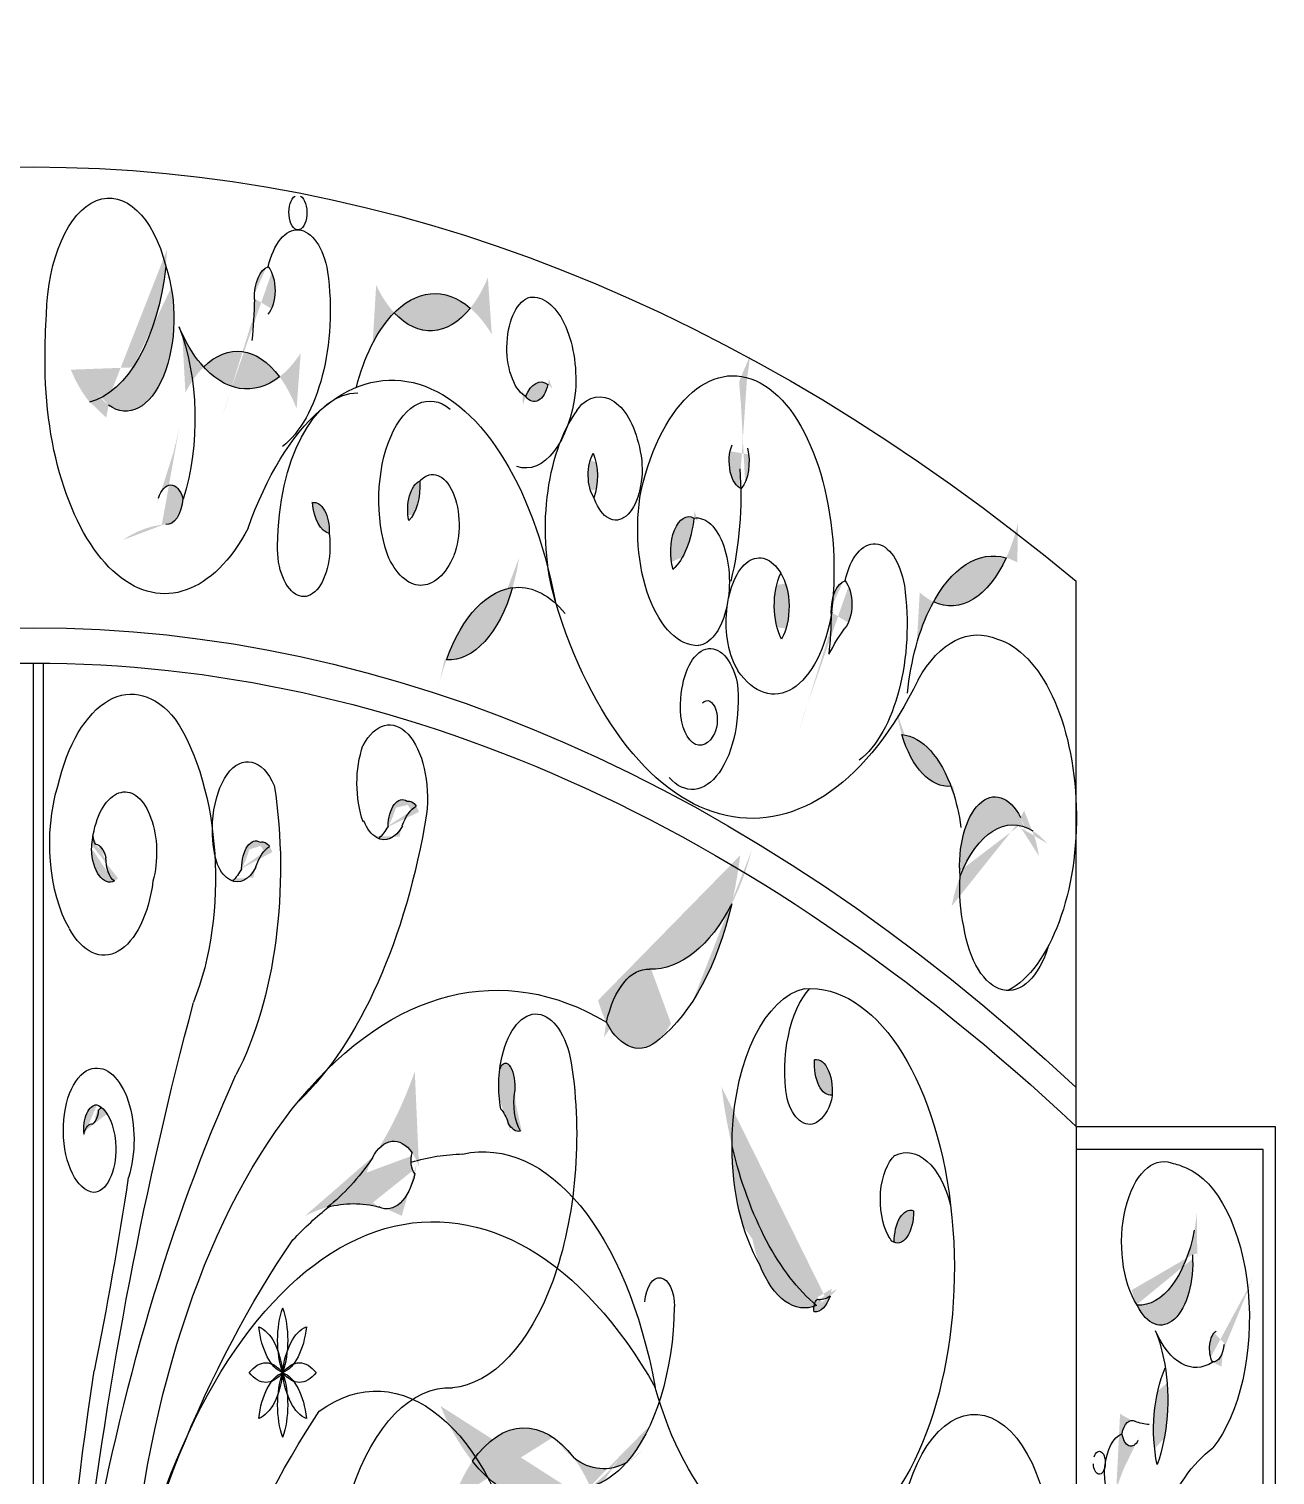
# Model space of a CAD drawing. Header units: millimetres. Extents: x 2621 to 26934, y 11979 to 27988.
# Drawn here: x 25695 to 26738, y 14042 to 15252 of the extents above; entities that cross this region are included whole.
import ezdxf

# ---------------------------------------------------------------- set-up
doc = ezdxf.new("R2010")
doc.units = ezdxf.units.MM

# ---------------------------------------------------------------- blocks, each defined once
blk = doc.blocks.new('A$C0F9C46A4')
h = blk.add_hatch(color=256)
edge = h.paths.add_edge_path()
edge.add_ellipse((1121.9, 3068.4), major_axis=(0, 127.1), ratio=0.517647, start_angle=147.3415, end_angle=160.8056)
edge.add_line((1100.3, 2948.4), (1104.8, 2970.7))
edge.add_ellipse((1077, 3104.6), major_axis=(0, 144.3), ratio=0.517647, start_angle=187.215, end_angle=201.8362, ccw=False)
edge = h.paths.add_edge_path()
edge.add_line((1104.8, 2970.7), (1102.4, 2958.9))
edge.add_ellipse((1116.7, 3031.6), major_axis=(0, 77.8), ratio=0.517647, start_angle=159.1624, end_angle=303.997)
edge.add_ellipse((1077, 3104.6), major_axis=(0, 144.3), ratio=0.517647, start_angle=201.8362, end_angle=258.2188, ccw=False)
h = blk.add_hatch(color=256)
edge = h.paths.add_edge_path()
edge.add_ellipse((1104.4, 3057.2), major_axis=(0, 231.9), ratio=0.517647, start_angle=259.0128, end_angle=267.5557)
edge.add_ellipse((1237.7, 3049), major_axis=(0, 25.8), ratio=0.517647, start_angle=7.8663, end_angle=93.7366, ccw=False)
edge.add_ellipse((1229.6, 3054.9), major_axis=(0, 23.1), ratio=0.517647, start_angle=210.3918, end_angle=328.4266, ccw=False)
edge.add_ellipse((1314.3, 2830.3), major_axis=(0, 254.9), ratio=0.517647, start_angle=36.5692, end_angle=44.2015)
h = blk.add_hatch(color=256)
edge = h.paths.add_edge_path()
edge.add_ellipse((1375.2, 2910.9), major_axis=(0, 141.4), ratio=0.517647, start_angle=336.0166, end_angle=387.5637, ccw=False)
edge.add_ellipse((1371.5, 3140.2), major_axis=(0, 119.2), ratio=0.517647, start_angle=150.7424, end_angle=212.838, ccw=False)
h = blk.add_hatch(color=256)
edge = h.paths.add_edge_path()
edge.add_ellipse((1218, 3113.8), major_axis=(0, 141.4), ratio=0.517647, start_angle=150.4284, end_angle=201.9756, ccw=False)
edge.add_ellipse((1210.1, 2884.8), major_axis=(0, 119.2), ratio=0.517647, start_angle=325.1542, end_angle=387.2498, ccw=False)
h = blk.add_hatch(color=256)
edge = h.paths.add_edge_path()
edge.add_ellipse((1749.2, 3004.1), major_axis=(0, 231.9), ratio=0.517647, start_angle=101.9523, end_angle=110.4952)
edge.add_ellipse((1624.8, 2911.3), major_axis=(0, 25.8), ratio=0.517647, start_angle=210.8058, end_angle=296.6761, ccw=False)
edge.add_ellipse((1633.5, 2912), major_axis=(0, 23.1), ratio=0.517647, start_angle=53.3313, end_angle=171.3661, ccw=False)
edge.add_ellipse((1510.2, 3055.1), major_axis=(0, 254.9), ratio=0.517647, start_angle=239.5087, end_angle=247.141)
h = blk.add_hatch(color=256)
edge = h.paths.add_edge_path()
edge.add_ellipse((1458.4, 2986.2), major_axis=(0, 24.4), ratio=0.517647, start_angle=145.722, end_angle=245.7692, ccw=False)
edge.add_ellipse((1464.1, 2946.9), major_axis=(0, 31.4), ratio=0.517647, start_angle=339.2227, end_angle=412.2684, ccw=False)
h = blk.add_hatch(color=256)
edge = h.paths.add_edge_path()
edge.add_ellipse((1154.1, 2627.3), major_axis=(0, 231.9), ratio=0.517647, start_angle=361.7941, end_angle=370.3369, ccw=False)
edge.add_ellipse((1151.3, 2884.8), major_axis=(0, 25.8), ratio=0.517647, start_angle=175.6132, end_angle=261.4835)
edge.add_ellipse((1154.3, 2869.1), major_axis=(0, 23.1), ratio=0.517647, start_angle=-59.0769, end_angle=58.9579)
edge.add_ellipse((1039, 3035.2), major_axis=(0, 254.9), ratio=0.517647, start_angle=225.1483, end_angle=232.7806, ccw=False)
h = blk.add_hatch(color=256)
edge = h.paths.add_edge_path()
edge.add_ellipse((1516.2, 2900.5), major_axis=(0, 24.4), ratio=0.517647, start_angle=41.5405, end_angle=141.5877, ccw=False)
edge.add_ellipse((1495, 2899.4), major_axis=(0, 31.4), ratio=0.517647, start_angle=235.0412, end_angle=308.087, ccw=False)
h = blk.add_hatch(color=256)
edge = h.paths.add_edge_path()
edge.add_ellipse((1365.2, 2871.5), major_axis=(0, 24.4), ratio=0.517647, start_angle=12.0182, end_angle=112.0654, ccw=False)
edge.add_ellipse((1346.5, 2890.7), major_axis=(0, 31.4), ratio=0.517647, start_angle=205.519, end_angle=278.5647, ccw=False)
h = blk.add_hatch(color=256)
edge = h.paths.add_edge_path()
edge.add_ellipse((1274.3, 2853.1), major_axis=(0, 24.4), ratio=0.517647, start_angle=266.3803, end_angle=366.4276, ccw=False)
edge.add_ellipse((1288.9, 2882.7), major_axis=(0, 31.4), ratio=0.517647, start_angle=99.8811, end_angle=172.9268, ccw=False)
h = blk.add_hatch(color=256)
edge = h.paths.add_edge_path()
edge.add_ellipse((1560.7, 2877.2), major_axis=(0, 61.8), ratio=0.517647, start_angle=205.5673, end_angle=258.083, ccw=False)
edge.add_ellipse((1587.8, 2836.1), major_axis=(0, 29.5), ratio=0.517647, start_angle=-16.1781, end_angle=119.8284, ccw=False)
h = blk.add_hatch(color=256)
edge = h.paths.add_edge_path()
edge.add_ellipse((1842.6, 2691.3), major_axis=(0, 141.4), ratio=0.517647, start_angle=351.6574, end_angle=403.2046, ccw=False)
edge.add_ellipse((1807.1, 2910.2), major_axis=(0, 119.2), ratio=0.517647, start_angle=166.3832, end_angle=228.4788, ccw=False)
h = blk.add_hatch(color=256)
edge = h.paths.add_edge_path()
edge.add_ellipse((1445.1, 2665.1), major_axis=(0, 141.4), ratio=0.517647, start_angle=363.7092, end_angle=415.2563, ccw=False)
edge.add_ellipse((1386.6, 2864.9), major_axis=(0, 119.2), ratio=0.517647, start_angle=178.435, end_angle=240.5305, ccw=False)
h = blk.add_hatch(color=256)
edge = h.paths.add_edge_path()
edge.add_ellipse((1652.8, 2790.2), major_axis=(0, 36.3), ratio=0.517647, start_angle=221.9639, end_angle=320.5536, ccw=False)
edge.add_ellipse((1679.6, 2791.3), major_axis=(0, 39.3), ratio=0.517647, start_angle=46.7777, end_angle=135.7398, ccw=False)
h = blk.add_hatch(color=256)
edge = h.paths.add_edge_path()
edge.add_ellipse((1587, 2794.6), major_axis=(0, 231.9), ratio=0.517647, start_angle=259.0128, end_angle=267.5557)
edge.add_ellipse((1720.3, 2786.4), major_axis=(0, 25.8), ratio=0.517647, start_angle=7.8663, end_angle=93.7366, ccw=False)
edge.add_ellipse((1712.2, 2792.3), major_axis=(0, 23.1), ratio=0.517647, start_angle=210.3918, end_angle=328.4266, ccw=False)
edge.add_ellipse((1796.9, 2567.7), major_axis=(0, 254.9), ratio=0.517647, start_angle=36.5692, end_angle=44.2015)
h = blk.add_hatch(color=256)
edge = h.paths.add_edge_path()
edge.add_ellipse((1763.3, 2579.4), major_axis=(0, 104), ratio=0.517647, start_angle=305.6292, end_angle=357.1764, ccw=False)
edge.add_ellipse((1805.1, 2727.6), major_axis=(0, 87.7), ratio=0.517647, start_angle=120.355, end_angle=182.4506, ccw=False)
h = blk.add_hatch(color=256)
edge = h.paths.add_edge_path()
edge.add_ellipse((1333, 2638.2), major_axis=(0, 42.9), ratio=0.517647, start_angle=167.9657, end_angle=222.9514, ccw=False)
edge.add_ellipse((1313.9, 2654.1), major_axis=(0, 64.2), ratio=0.517647, start_angle=205.7296, end_angle=221.9705)
edge.add_ellipse((1348.1, 2605.7), major_axis=(0, 23.1), ratio=0.517647, start_angle=340.6289, end_angle=448.2081, ccw=False)
edge.add_ellipse((1353.3, 2607.3), major_axis=(0, 20.3), ratio=0.517647, start_angle=322.2494, end_angle=366.8737, ccw=False)
edge.add_ellipse((1365.4, 2584.7), major_axis=(0, 40.2), ratio=0.517647, start_angle=15.8735, end_angle=56.5875)
h = blk.add_hatch(color=256)
edge = h.paths.add_edge_path()
edge.add_ellipse((1834.7, 2552.4), major_axis=(0, 93.5), ratio=0.517647, start_angle=-57.4577, end_angle=-43.9936)
edge.add_line((1868.3, 2619.6), (1861.8, 2607.5))
edge.add_ellipse((1858.9, 2501.5), major_axis=(0, 106.2), ratio=0.517647, start_angle=342.4158, end_angle=357.037, ccw=False)
edge = h.paths.add_edge_path()
edge.add_line((1861.8, 2607.5), (1865.2, 2613.9))
edge.add_ellipse((1844, 2573.9), major_axis=(0, 57.3), ratio=0.517647, start_angle=-45.6368, end_angle=99.1977)
edge.add_ellipse((1858.9, 2501.5), major_axis=(0, 106.2), ratio=0.517647, start_angle=357.037, end_angle=413.4196, ccw=False)
h = blk.add_hatch(color=256)
edge = h.paths.add_edge_path()
edge.add_ellipse((1103.3, 2589.3), major_axis=(0, 29.5), ratio=0.517647, start_angle=93.6517, end_angle=194.8739, ccw=False)
edge.add_ellipse((1115.6, 2581.7), major_axis=(0, 53.5), ratio=0.517647, start_angle=431.6414, end_angle=443.8813, ccw=False)
edge.add_ellipse((1102, 2607.4), major_axis=(0, 26.2), ratio=0.517647, start_angle=109.8929, end_angle=127.5179)
edge.add_ellipse((1091.1, 2572.6), major_axis=(0, 18.9), ratio=0.517647, start_angle=293.8133, end_angle=359.002, ccw=False)
edge.add_ellipse((1110.8, 2580.2), major_axis=(0, 20.7), ratio=0.517647, start_angle=90, end_angle=160.6613)
h = blk.add_hatch(color=256)
edge = h.paths.add_edge_path()
edge.add_ellipse((1210, 2602.9), major_axis=(0, 42.9), ratio=0.517647, start_angle=169.7576, end_angle=224.7433, ccw=False)
edge.add_ellipse((1190.7, 2617.6), major_axis=(0, 64.2), ratio=0.517647, start_angle=207.5215, end_angle=223.7624)
edge.add_ellipse((1225.6, 2571.2), major_axis=(0, 23.1), ratio=0.517647, start_angle=-17.5792, end_angle=90, ccw=False)
edge.add_ellipse((1230.8, 2573.2), major_axis=(0, 20.3), ratio=0.517647, start_angle=324.0413, end_angle=368.6656, ccw=False)
edge.add_ellipse((1243.3, 2551.4), major_axis=(0, 40.2), ratio=0.517647, start_angle=17.6654, end_angle=58.3794)
h = blk.add_hatch(color=256)
edge = h.paths.add_edge_path()
edge.add_ellipse((1546.1, 2495.1), major_axis=(0, 74.4), ratio=0.517647, start_angle=134.9295, end_angle=206.5228, ccw=False)
edge.add_ellipse((1553.4, 2414.6), major_axis=(0, 72.3), ratio=0.517647, start_angle=357.647, end_angle=427.3165, ccw=False)
edge.add_ellipse((1555.9, 2670.7), major_axis=(0, 183.8), ratio=0.517647, start_angle=179.4507, end_angle=225.3978)
edge.add_ellipse((1519.3, 2632.6), major_axis=(0, 221.1), ratio=0.517647, start_angle=202.6149, end_angle=245.7077, ccw=False)
h = blk.add_hatch(color=256)
edge = h.paths.add_edge_path()
edge.add_ellipse((1430.3, 2388.2), major_axis=(0, 23.2), ratio=0.517647, start_angle=261.5429, end_angle=316.3402)
edge.add_ellipse((1434.4, 2397.3), major_axis=(0, 11.1), ratio=0.517647, start_angle=-46.397, end_angle=56.9217)
edge.add_ellipse((1459.9, 2389.3), major_axis=(0, 60.2), ratio=0.517647, start_angle=76.4914, end_angle=108.4819)
edge.add_ellipse((1421.1, 2339.6), major_axis=(0, 35.4), ratio=0.517647, start_angle=301.5287, end_angle=329.8809, ccw=False)
edge.add_ellipse((1445.6, 2376), major_axis=(0, 24.8), ratio=0.517647, start_angle=136.0291, end_angle=185.5338)
edge.add_ellipse((1457.6, 2374.9), major_axis=(0, 31.3), ratio=0.517647, start_angle=71.5678, end_angle=138.7995, ccw=False)
h = blk.add_hatch(color=256)
edge = h.paths.add_edge_path()
edge.add_ellipse((1706.6, 2407.9), major_axis=(0, 26.5), ratio=0.517647, start_angle=82.8025, end_angle=184.1945)
edge.add_ellipse((1694.3, 2385.4), major_axis=(0, 26), ratio=0.517647, start_angle=261.4542, end_angle=365.5429)
h = blk.add_hatch(color=256)
edge = h.paths.add_edge_path()
edge.add_ellipse((1340.9, 2293.4), major_axis=(0, 49.7), ratio=0.517647, start_angle=323.4427, end_angle=404.1371, ccw=False)
edge.add_ellipse((1362.1, 2327), major_axis=(0, 13), ratio=0.517647, start_angle=60.7169, end_angle=148.7553)
edge.add_ellipse((1335.1, 2336.1), major_axis=(0, 49.7), ratio=0.517647, start_angle=165.335, end_angle=246.0294, ccw=False)
edge.add_ellipse((1307.2, 1989.3), major_axis=(0, 301.5), ratio=0.517647, start_angle=352.1042, end_angle=368.0136)
edge.add_ellipse((1225.8, 2575.7), major_axis=(0, 310), ratio=0.517647, start_angle=201.7989, end_angle=217.2801)
h = blk.add_hatch(color=256)
edge = h.paths.add_edge_path()
edge.add_ellipse((1692.5, 2339.1), major_axis=(0, 132.5), ratio=0.517647, start_angle=90, end_angle=138.6323)
edge.add_ellipse((1684.4, 2293.4), major_axis=(0, 89.9), ratio=0.517647, start_angle=126.7231, end_angle=192.5331)
edge.add_ellipse((1749.2, 2450.1), major_axis=(0, 266.3), ratio=0.517647, start_angle=114.6477, end_angle=156.6467, ccw=False)
h = blk.add_hatch(color=256)
edge = h.paths.add_edge_path()
edge.add_ellipse((1092.3, 2352.8), major_axis=(0, 20.7), ratio=0.517647, start_angle=-0.5884, end_angle=100.6338, ccw=False)
edge.add_ellipse((1088.9, 2336.7), major_axis=(0, 37.5), ratio=0.517647, start_angle=337.4013, end_angle=349.6412, ccw=False)
edge.add_ellipse((1098.9, 2353.6), major_axis=(0, 18.3), ratio=0.517647, start_angle=15.6528, end_angle=33.2778)
edge.add_ellipse((1086.9, 2370.1), major_axis=(0, 13.2), ratio=0.517647, start_angle=199.5732, end_angle=264.7618, ccw=False)
edge.add_ellipse((1088.6, 2343.2), major_axis=(0, 14.5), ratio=0.517647, start_angle=-4.2401, end_angle=66.4212)
h = blk.add_hatch(color=256)
edge = h.paths.add_edge_path()
edge.add_ellipse((1773.3, 2258.8), major_axis=(0, 26.5), ratio=0.517647, start_angle=-10.3608, end_angle=91.0312)
edge.add_ellipse((1762.3, 2283.8), major_axis=(0, 26), ratio=0.517647, start_angle=168.2908, end_angle=272.3795)
h = blk.add_hatch(color=256)
edge = h.paths.add_edge_path()
edge.add_ellipse((1969.4, 2240.1), major_axis=(0, 84.6), ratio=0.517647, start_angle=276.1209, end_angle=289.585, ccw=False)
edge.add_line((2012.9, 2249.1), (2004.8, 2246.8))
edge.add_ellipse((1964, 2301.8), major_axis=(0, 96.1), ratio=0.517647, start_angle=235.0903, end_angle=249.7115)
edge = h.paths.add_edge_path()
edge.add_line((2004.8, 2246.8), (2009.1, 2248))
edge.add_ellipse((1982.5, 2241), major_axis=(0, 51.8), ratio=0.517647, start_angle=132.9295, end_angle=277.764, ccw=False)
edge.add_ellipse((1964, 2301.8), major_axis=(0, 96.1), ratio=0.517647, start_angle=178.7077, end_angle=235.0903)
h = blk.add_hatch(color=256)
edge = h.paths.add_edge_path()
edge.add_ellipse((1697.3, 2258.4), major_axis=(0, 48), ratio=0.517647, start_angle=174.8602, end_angle=200.2494, ccw=False)
edge.add_ellipse((1696.7, 2202.9), major_axis=(0, 8.28), ratio=0.517647, start_angle=21.8148, end_angle=60.629)
edge.add_ellipse((1749.2, 2450.1), major_axis=(0, 266.3), ratio=0.517647, start_angle=155.9232, end_angle=156.6467)
edge.add_ellipse((1684.4, 2293.4), major_axis=(0, 89.9), ratio=0.517647, start_angle=189.9883, end_angle=192.5331, ccw=False)
edge.add_ellipse((1696.7, 2202.9), major_axis=(0, 8.28), ratio=0.517647, start_angle=76.5369, end_angle=107.5431)
edge.add_ellipse((1693.6, 2228.4), major_axis=(0, 28.1), ratio=0.517647, start_angle=175.8588, end_angle=237.5598)
h = blk.add_hatch(color=256)
edge = h.paths.add_edge_path()
edge.add_ellipse((2112.6, 2133.4), major_axis=(0, 154.4), ratio=0.517647, start_angle=66.5896, end_angle=75.1324)
edge.add_ellipse((2026.6, 2175.6), major_axis=(0, 17.2), ratio=0.517647, start_angle=175.443, end_angle=261.3133, ccw=False)
edge.add_ellipse((2031.4, 2169.5), major_axis=(0, 15.4), ratio=0.517647, start_angle=17.9686, end_angle=136.0034, ccw=False)
edge.add_ellipse((1993, 2339), major_axis=(0, 169.7), ratio=0.517647, start_angle=204.1459, end_angle=211.7782)
h = blk.add_hatch(color=256)
edge = h.paths.add_edge_path()
edge.add_ellipse((1939.7, 2126.5), major_axis=(0, 94.1), ratio=0.517647, start_angle=234.9509, end_angle=286.4981, ccw=False)
edge.add_ellipse((2017.7, 2101.9), major_axis=(0, 79.4), ratio=0.517647, start_angle=49.6767, end_angle=111.7723, ccw=False)
h = blk.add_hatch(color=256)
edge = h.paths.add_edge_path()
edge.add_ellipse((1516.6, 2202.5), major_axis=(0, 133.6), ratio=0.517647, start_angle=158.6798, end_angle=195.7333)
edge.add_ellipse((1494.7, 2209.1), major_axis=(0, 156.4), ratio=0.517647, start_angle=189.1558, end_angle=210.161, ccw=False)
edge.add_ellipse((1513.2, 2002.3), major_axis=(0, 53.5), ratio=0.517647, start_angle=11.5925, end_angle=19.7677)
edge.add_ellipse((1467.3, 2257.7), major_axis=(0, 216.8), ratio=0.517647, start_angle=147.3237, end_angle=198.9672, ccw=False)
edge.add_ellipse((1450.1, 1963.6), major_axis=(0, 139.6), ratio=0.517647, start_angle=325.0767, end_angle=396.906, ccw=False)
h = blk.add_hatch(color=256)
edge = h.paths.add_edge_path()
edge.add_ellipse((1975.8, 2260.3), major_axis=(0, 154.4), ratio=0.517647, start_angle=169.3708, end_angle=177.9136, ccw=False)
edge.add_ellipse((1958.5, 2092.2), major_axis=(0, 17.2), ratio=0.517647, start_angle=-16.8101, end_angle=69.0602)
edge.add_ellipse((1957.7, 2103.2), major_axis=(0, 15.4), ratio=0.517647, start_angle=108.4999, end_angle=226.5347)
edge.add_ellipse((2020.4, 1963.3), major_axis=(0, 169.7), ratio=0.517647, start_angle=392.725, end_angle=400.3573, ccw=False)
at = {"linetype": 'Continuous', "ltscale": 1.5}
for p, q in [((1911.9, 2355.3), (1911.9, 2811.6)), ((1039.1, 2743.1), (1039.1, 0)), ((1911.9, 2355.3), (2078.2, 2355.3)), ((1911.9, 2355.3), (1911.9, 0)), ((2078.2, 2355.3), (2078.2, 0))]:
    blk.add_line(p, q, dxfattribs=at)
for p, q in [((1047.5, 2743.1), (1047.5, 0)), ((2068.3, 2336.1), (1911.9, 2336.1)), ((2068.3, 2336.1), (1911.9, 2336.1)), ((2068.3, 19.1), (2068.3, 2336.1)), ((2068.3, 19.1), (2068.3, 2336.1))]:
    blk.add_line(p, q)
at = {"linetype": 'Continuous', "ltscale": 1.5, "extrusion": (0, 0, -1)}
for major_axis, start_param, end_param in [((0, 4274.7), -0.405473, 0.405473), ((0, 3889.1), -0.448437, 0.448437)]:
    blk.add_ellipse((1039.1, -1116.5), major_axis=major_axis, ratio=0.517647, start_param=start_param, end_param=end_param, dxfattribs=at)
at = {"extrusion": (0, 0, -1)}
for centre, major_axis, start_param, end_param in [((1102.9, 3030.6), (0, 101.6), -1.529129, 1.117777), ((1260.7, 3120), (0, 14.5), 0.311139, 5.972047), ((1260.3, 3054.2), (0, 51.4), -1.162827, 1.246914), ((1077, 3104.6), (0, 144.3), 1.776418, 3.015667), ((1116.7, 3031.6), (0, 77.8), 0.977438, 3.505277), ((1237.7, 3049), (0, 25.8), 4.647173, 6.145892), ((1229.6, 3054.9), (0, 23.1), 0.55106, 2.611155), ((1224.5, 3038), (0, 122.2), 1.301026, 2.765846), ((1375.2, 2910.9), (0, 141.4), -0.516086, 0.41859), ((1457.2, 2979.7), (0, 69.6), -0.064009, 1.697955), ((1104.4, 3057.2), (0, 231.9), 1.613457, 1.762558), ((1371.5, 3140.2), (0, 119.2), 2.568462, 3.652235), ((1457.6, 3006.9), (0, 42.6), 3.468164, 6.157085), ((1189.6, 3001.3), (0, 271.2), 4.701316, 4.836304), ((1375.2, 2910.9), (0, 141.4), -1.109145, -0.516086), ((1108.6, 2947.4), (0, 127.5), 0.919707, 2.125101), ((1218, 3113.8), (0, 141.4), 3.692722, 4.026634), ((1210.1, 2884.8), (0, 119.2), -0.475599, 0.608174), ((1624.8, 2820.5), (0, 163), -1.149162, 1.785585), ((1149.3, 2994.5), (0, 193.4), 2.370026, 4.732178), ((1218, 3113.8), (0, 141.4), 2.758046, 3.692722), ((1339.5, 2699.4), (0, 280.4), -0.978736, 1.220801), ((1464.1, 2946.9), (0, 31.4), -0.912256, 0.362632), ((1310.6, 2840), (0, 129.2), -1.558709, 0.003815), ((1371.2, 2879.7), (0, 82.6), 4.124411, 6.687418), ((1451.2, 2988.9), (0, 82.6), 1.79084, 3.316953), ((1457.6, 3006.9), (0, 42.6), 3.435101, 3.468164), ((1458.4, 2986.2), (0, 24.4), 1.993704, 3.739857), ((1513.3, 2896.3), (0, 69.6), -0.429269, 1.332695), ((1530.7, 2855.3), (0, 121.6), 4.198888, 5.664816), ((1519.6, 2888), (0, 82.6), -0.636771, -0.522155), ((1516.2, 2900.5), (0, 24.4), 3.812013, 5.558167), ((1495, 2899.4), (0, 31.4), 0.906053, 2.180942), ((1633.5, 2912), (0, 23.1), 3.292282, 5.352378), ((1624.8, 2911.3), (0, 25.8), 1.105211, 2.60393), ((1373.5, 2858.3), (0, 42.6), -0.481451, 2.20747), ((1526.6, 2905.3), (0, 42.6), 1.394786, 4.083707), ((1547, 2882.9), (0, 162.8), 1.430079, 2.023643), ((1154.3, 2869.1), (0, 23.1), -1.02901, 1.031086), ((1365.2, 2871.5), (0, 24.4), 4.327274, 6.073428), ((1346.5, 2890.7), (0, 31.4), 1.421314, 2.696203), ((1373.5, 2858.3), (0, 42.6), -0.514514, -0.481451), ((1151.3, 2884.8), (0, 25.8), 1.719438, 3.218157), ((1526.6, 2905.3), (0, 42.6), 4.083707, 4.11677), ((1595.4, 2855), (0, 97.4), 3.134873, 5.049628), ((1274.3, 2853.1), (0, 24.4), -0.112182, 1.633971), ((1288.9, 2882.7), (0, 31.4), 3.265043, 4.539931), ((1587.8, 2836.1), (0, 29.5), 4.191786, 6.565546), ((1560.7, 2877.2), (0, 61.8), 1.778788, 2.695359), ((1594, 2811.1), (0, 53.5), -0.071776, 3.080495), ((1265.5, 2841.3), (0, 42.6), 1.362277, 4.051199), ((1265.5, 2841.3), (0, 42.6), 1.329214, 1.362277), ((1742.9, 2791.6), (0, 51.4), -1.162827, 1.246914), ((1263.2, 2839), (0, 37.8), 4.029933, 4.780414), ((1363.6, 2877.7), (0, 69.6), 2.269561, 4.031525), ((1646.7, 2777.6), (0, 53.5), 3.839113, 6.991385), ((1842.6, 2691.3), (0, 141.4), -0.789069, 0.145606), ((1807.1, 2910.2), (0, 119.2), 2.295478, 3.379251), ((1445.1, 2665.1), (0, 141.4), -0.02973, 0.56333), ((1679.6, 2791.3), (0, 39.3), 3.914078, 5.466761), ((1652.8, 2790.2), (0, 36.3), 0.688469, 2.409184), ((1720.3, 2786.4), (0, 25.8), 4.647173, 6.145892), ((1712.2, 2792.3), (0, 23.1), 0.55106, 2.611155), ((1707.1, 2775.4), (0, 122.2), 1.301026, 2.765846), ((1445.1, 2665.1), (0, 141.4), -0.964405, -0.02973), ((1386.6, 2864.9), (0, 119.2), 2.085135, 3.168908), ((1640.6, 2982), (0, 368.9), 2.32623, 4.182471), ((1659.1, 2814.5), (0, 97.4), 1.869981, 3.784735), ((1587, 2794.6), (0, 231.9), 1.613457, 1.762558), ((1842.6, 2691.3), (0, 141.4), -1.382129, -0.789069), ((1796.9, 2567.7), (0, 254.9), -0.771461, -0.638253), ((1829.5, 2624.4), (0, 142.3), -0.743634, 0.226909), ((1834.1, 2614.2), (0, 150.6), 0.153285, 2.870299), ((1605.6, 2707.6), (0, 47.7), -1.445944, 1.156861), ((1039.1, -1116.5), (0, 3859.6), -0.452126, 0), ((1039.1, -1116.5), (0, 3859.6), 0, 0.452126), ((1121.4, 2586.7), (0, 130.4), -1.149457, 0.575257), ((1590.6, 2711.5), (0, 74.2), 1.362414, 3.668209), ((1597.1, 2706), (0, 31.8), 2.424109, 4.952615), ((1603.2, 2695.5), (0, 16.2), -0.503608, 2.552148), ((1104.2, 2563), (0, 169.1), 0.664159, 2.2314), ((1337.3, 2629.9), (0, 61.5), -0.767347, 1.789836), ((1339.4, 2642.4), (0, 56.6), 4.110934, 5.308652), ((1763.3, 2579.4), (0, 104), 0.049281, 0.983957), ((1805.1, 2727.6), (0, 87.7), 3.098822, 4.182594), ((1218.6, 2603.7), (0, 56.8), 4.17423, 7.147639), ((1102.5, 2592), (0, 95.5), 3.872162, 5.240091), ((1119.9, 2571.5), (0, 243.9), 1.283194, 2.359514), ((1115.6, 2581.7), (0, 53.5), -1.167749, -0.105905), ((1116.1, 2584.3), (0, 51), -0.128431, 2.055217), ((1348.1, 2605.7), (0, 23.1), -1.539522, 0.338089), ((1353.3, 2607.3), (0, 20.3), -0.119969, 0.658873), ((1763.3, 2579.4), (0, 104), 0.983957, 1.317869), ((1844, 2573.9), (0, 57.3), 4.551858, 7.079697), ((1168.9, 2739.3), (0, 404.3), 1.879225, 2.684076), ((1365.4, 2584.7), (0, 40.2), -0.987639, -0.277044), ((1858.9, 2501.5), (0, 106.2), -0.932347, 0.306902), ((1115.6, 2581.7), (0, 53.5), -1.464005, -1.167749), ((1333, 2638.2), (0, 42.9), 3.438218, 4.024267), ((1333, 2638.2), (0, 42.9), 2.39195, 3.438218), ((1313.9, 2654.1), (0, 64.2), 2.40907, 2.692527), ((1102, 2607.4), (0, 26.2), 4.057578, 4.365192), ((1091.1, 2572.6), (0, 18.9), 0.017419, 1.155176), ((1225.6, 2571.2), (0, 23.1), 4.712389, 6.59), ((1243.3, 2551.4), (0, 40.2), -1.018913, -0.308319), ((1230.8, 2573.2), (0, 20.3), -0.151243, 0.627598), ((1103.3, 2589.3), (0, 29.5), 2.881994, 4.648654), ((1110.8, 2580.2), (0, 20.7), 3.479116, 4.726293), ((1210, 2602.9), (0, 42.9), 3.406943, 3.992992), ((1210, 2602.9), (0, 42.9), 2.360675, 3.406943), ((1190.7, 2617.6), (0, 64.2), 2.377795, 2.661252), ((1098.5, 2580.1), (0, 81.5), 1.813592, 3.898042), ((1856.4, 2554.8), (0, 81.1), 4.304327, 4.834888), ((1555.9, 2670.7), (0, 183.8), 2.349252, 3.15118), ((1519.3, 2632.6), (0, 221.1), 1.994776, 2.746888), ((1855, 2543.9), (0, 74.8), 2.099639, 4.424608), ((1427.1, 1870), (0, 599.4), -1.416112, 0.30036), ((1553.4, 2414.6), (0, 72.3), -1.173751, 0.041068), ((1692.5, 2339.1), (0, 132.5), -1.49612, -0.116678), ((1709.1, 2401.9), (0, 79.2), 4.414543, 5.767378), ((1688.9, 2237.1), (0, 233.7), -0.036236, 2.725103), ((2120.4, 1511.2), (0, 2060.5), 4.695745, 5.19047), ((1459.9, 2389.3), (0, 60.2), -1.144299, 1.245424), ((1546.1, 2495.1), (0, 74.4), 2.678682, 3.930586), ((1384.2, 2348.3), (0, 212), 1.282321, 3.088738), ((1459.9, 2389.3), (0, 60.2), 4.389819, 5.138887), ((1434.4, 2397.3), (0, 11.1), -0.993472, 0.809781), ((1706.6, 2407.9), (0, 26.5), 3.068384, 4.838009), ((1694.3, 2385.4), (0, 26), -0.096741, 1.869664), ((1690.5, 1589.9), (0, 1232.7), 4.648528, 5.427782), ((1091.4, 2352.1), (0, 52), 3.201205, 6.181894), ((1092.6, 2344.3), (0, 59.9), -0.125602, 2.128655), ((1430.3, 2388.2), (0, 23.2), 0.762007, 1.718401), ((1457.6, 2374.9), (0, 31.3), 3.860678, 5.034091), ((1092.3, 2352.8), (0, 20.7), 4.526795, 6.293455), ((1088.9, 2336.7), (0, 37.5), 0.180795, 0.477051), ((1688.7, 2398.3), (0, 41.2), 2.861071, 4.214973), ((1688.7, 2398.3), (0, 41.2), 2.093675, 2.861071), ((1086.9, 2370.1), (0, 13.2), 1.66222, 2.799977), ((1098.9, 2353.6), (0, 18.3), -0.580807, -0.273193), ((1088.9, 2336.7), (0, 37.5), 0.477051, 1.538896), ((1421.1, 2339.6), (0, 35.4), 0.525678, 1.020516), ((1088.6, 2343.2), (0, 14.5), -1.159269, 0.087908), ((1340.9, 2293.4), (0, 49.7), -0.770338, 0.638045), ((1415.8, 2039.9), (0, 294.3), -0.113913, 1.234708), ((1445.6, 2376), (0, 24.8), 3.04501, 3.90903), ((1692.5, 2339.1), (0, 132.5), 4.712389, 4.787065), ((1089.8, 2335.9), (0, 35.7), 1.51637, 3.142796), ((1692.5, 2339.1), (0, 132.5), 3.863594, 4.712389), ((1749.2, 2450.1), (0, 266.3), 3.549185, 4.282206), ((1770, 2254.3), (0, 79.2), -0.242635, 1.1102), ((1225.8, 2575.7), (0, 310), 2.490931, 2.761129), ((1362.1, 2327), (0, 13), 3.686916, 5.223476), ((1402, 1748.2), (0, 584.2), -0.154585, -0.011498), ((1769.3, 2294), (0, 41.2), 3.900305, 5.84098), ((1984.9, 2258.3), (0, 67.7), 3.822788, 6.469693), ((1981.7, 2145.2), (0, 180.6), 0.10426, 0.239249), ((98.4, 2894.3), (0, 2055.3), 1.857752, 1.940915), ((1335.1, 2336.1), (0, 49.7), 1.989162, 3.397545), ((1990.1, 2194.7), (0, 128.7), 0.208386, 2.570538), ((1374.2, 1743.5), (0, 532.2), -1.035172, 0.738696), ((1402, 1748.2), (0, 584.2), -0.501775, -0.391369), ((1307.2, 1989.3), (0, 301.5), -0.139863, 0.137808), ((1762.3, 2283.8), (0, 26), 1.529266, 3.495671), ((1773.3, 2258.8), (0, 26.5), 4.694391, 6.464016), ((1769.3, 2294), (0, 41.2), 3.719683, 3.900305), ((1964, 2301.8), (0, 96.1), 1.924898, 3.164147), ((517.2, 1476.9), (0, 979.7), 0.643948, 2.734002), ((1561, 1476.9), (0, 979.7), 3.549183, 5.639238), ((1684.4, 2293.4), (0, 89.9), 2.922848, 4.07145), ((1982.5, 2241), (0, 51.8), 1.435288, 3.963127), ((1563.2, 2204.8), (0, 24.1), -1.405171, 1.575894), ((1268.9, 2176.5), (0, 48.6), 4.121913, 5.302865), ((1227, 2176.5), (0, 48.6), 0.98032, 2.161272), ((1494.7, 2209.1), (0, 156.4), 1.599472, 2.615183), ((1696.7, 2202.9), (0, 8.28), 4.406205, 5.902445), ((1693.6, 2228.4), (0, 28.1), 2.136985, 3.213871), ((1697.3, 2258.4), (0, 48), 2.788174, 3.231299), ((1223.2, 2140), (0, 48.6), 0.194922, 1.375874), ((1252.8, 2197.1), (0, 48.6), 3.336515, 4.517467), ((1272.6, 2140), (0, 48.6), -1.375874, -0.194922), ((1243.1, 2197.1), (0, 48.6), 1.765718, 2.946671), ((2012, 2238.6), (0, 84.9), 2.815464, 4.020857), ((1939.7, 2126.5), (0, 94.1), 0.913931, 1.247843), ((2031.4, 2169.5), (0, 15.4), 3.909479, 5.969575), ((1326.3, 1873), (0, 260.9), -0.361305, 1.166332), ((2026.6, 2175.6), (0, 17.2), 1.722407, 3.221127), ((1233.9, 2109), (0, 48.6), -0.590476, 0.590476), ((1262, 2109), (0, 48.6), -0.590476, 0.590476), ((1939.7, 2126.5), (0, 94.1), 1.247843, 2.182518), ((1994.4, 1637.6), (0, 1820.4), 4.686178, 4.998236), ((1233.9, 2189.8), (0, 48.6), 2.551117, 3.732069), ((1252.8, 2101.7), (0, 48.6), -1.375874, -0.194922), ((1223.2, 2158.8), (0, 48.6), 1.765718, 2.946671), ((1268.9, 2122.3), (0, 48.6), 4.121913, 5.302865), ((1262, 2189.8), (0, 48.6), 2.551117, 3.732069), ((1227, 2122.3), (0, 48.6), 0.98032, 2.161272), ((1243.1, 2101.7), (0, 48.6), 0.194922, 1.375874), ((1272.6, 2158.8), (0, 48.6), 3.336515, 4.517467), ((2017.7, 2101.9), (0, 79.4), 4.332391, 5.416163), ((1387.2, 1949.8), (0, 186.9), -1.003931, 0.029744), ((1676.4, 2259.3), (0, 256.5), 3.612719, 4.215477), ((1826.9, 1989.1), (0, 125.4), -1.186113, 1.619147), ((1569.1, 1396.6), (0, 913.3), 3.599753, 5.621411), ((1450.1, 1963.6), (0, 139.6), -0.644132, 0.609526), ((1958.5, 2092.2), (0, 17.2), -1.205328, 0.293392), ((1975.8, 2260.3), (0, 154.4), 3.178006, 3.327107), ((1953.3, 2064.6), (0, 34.2), 3.693651, 6.103392), ((1957.7, 2103.2), (0, 15.4), 2.32941, 4.389505), ((1931.2, 2074), (0, 9.64), -1.031482, 4.629426), ((2060.5, 1911.9), (0, 186.7), 3.719764, 5.9193), ((1467.3, 2257.7), (0, 216.8), 2.810553, 3.711902), ((1516.6, 2202.5), (0, 133.6), 2.866995, 3.513701), ((1494.7, 2209.1), (0, 156.4), 2.615183, 2.981793)]:
    blk.add_ellipse(centre, major_axis=major_axis, ratio=0.517647, start_param=start_param, end_param=end_param, dxfattribs=at)

msp = doc.modelspace()

# ---------------------------------------------------------------- block references
msp.add_blockref('A$C0F9C46A4', (24659.5, 11978.7))

doc.saveas('drawing.dxf')
